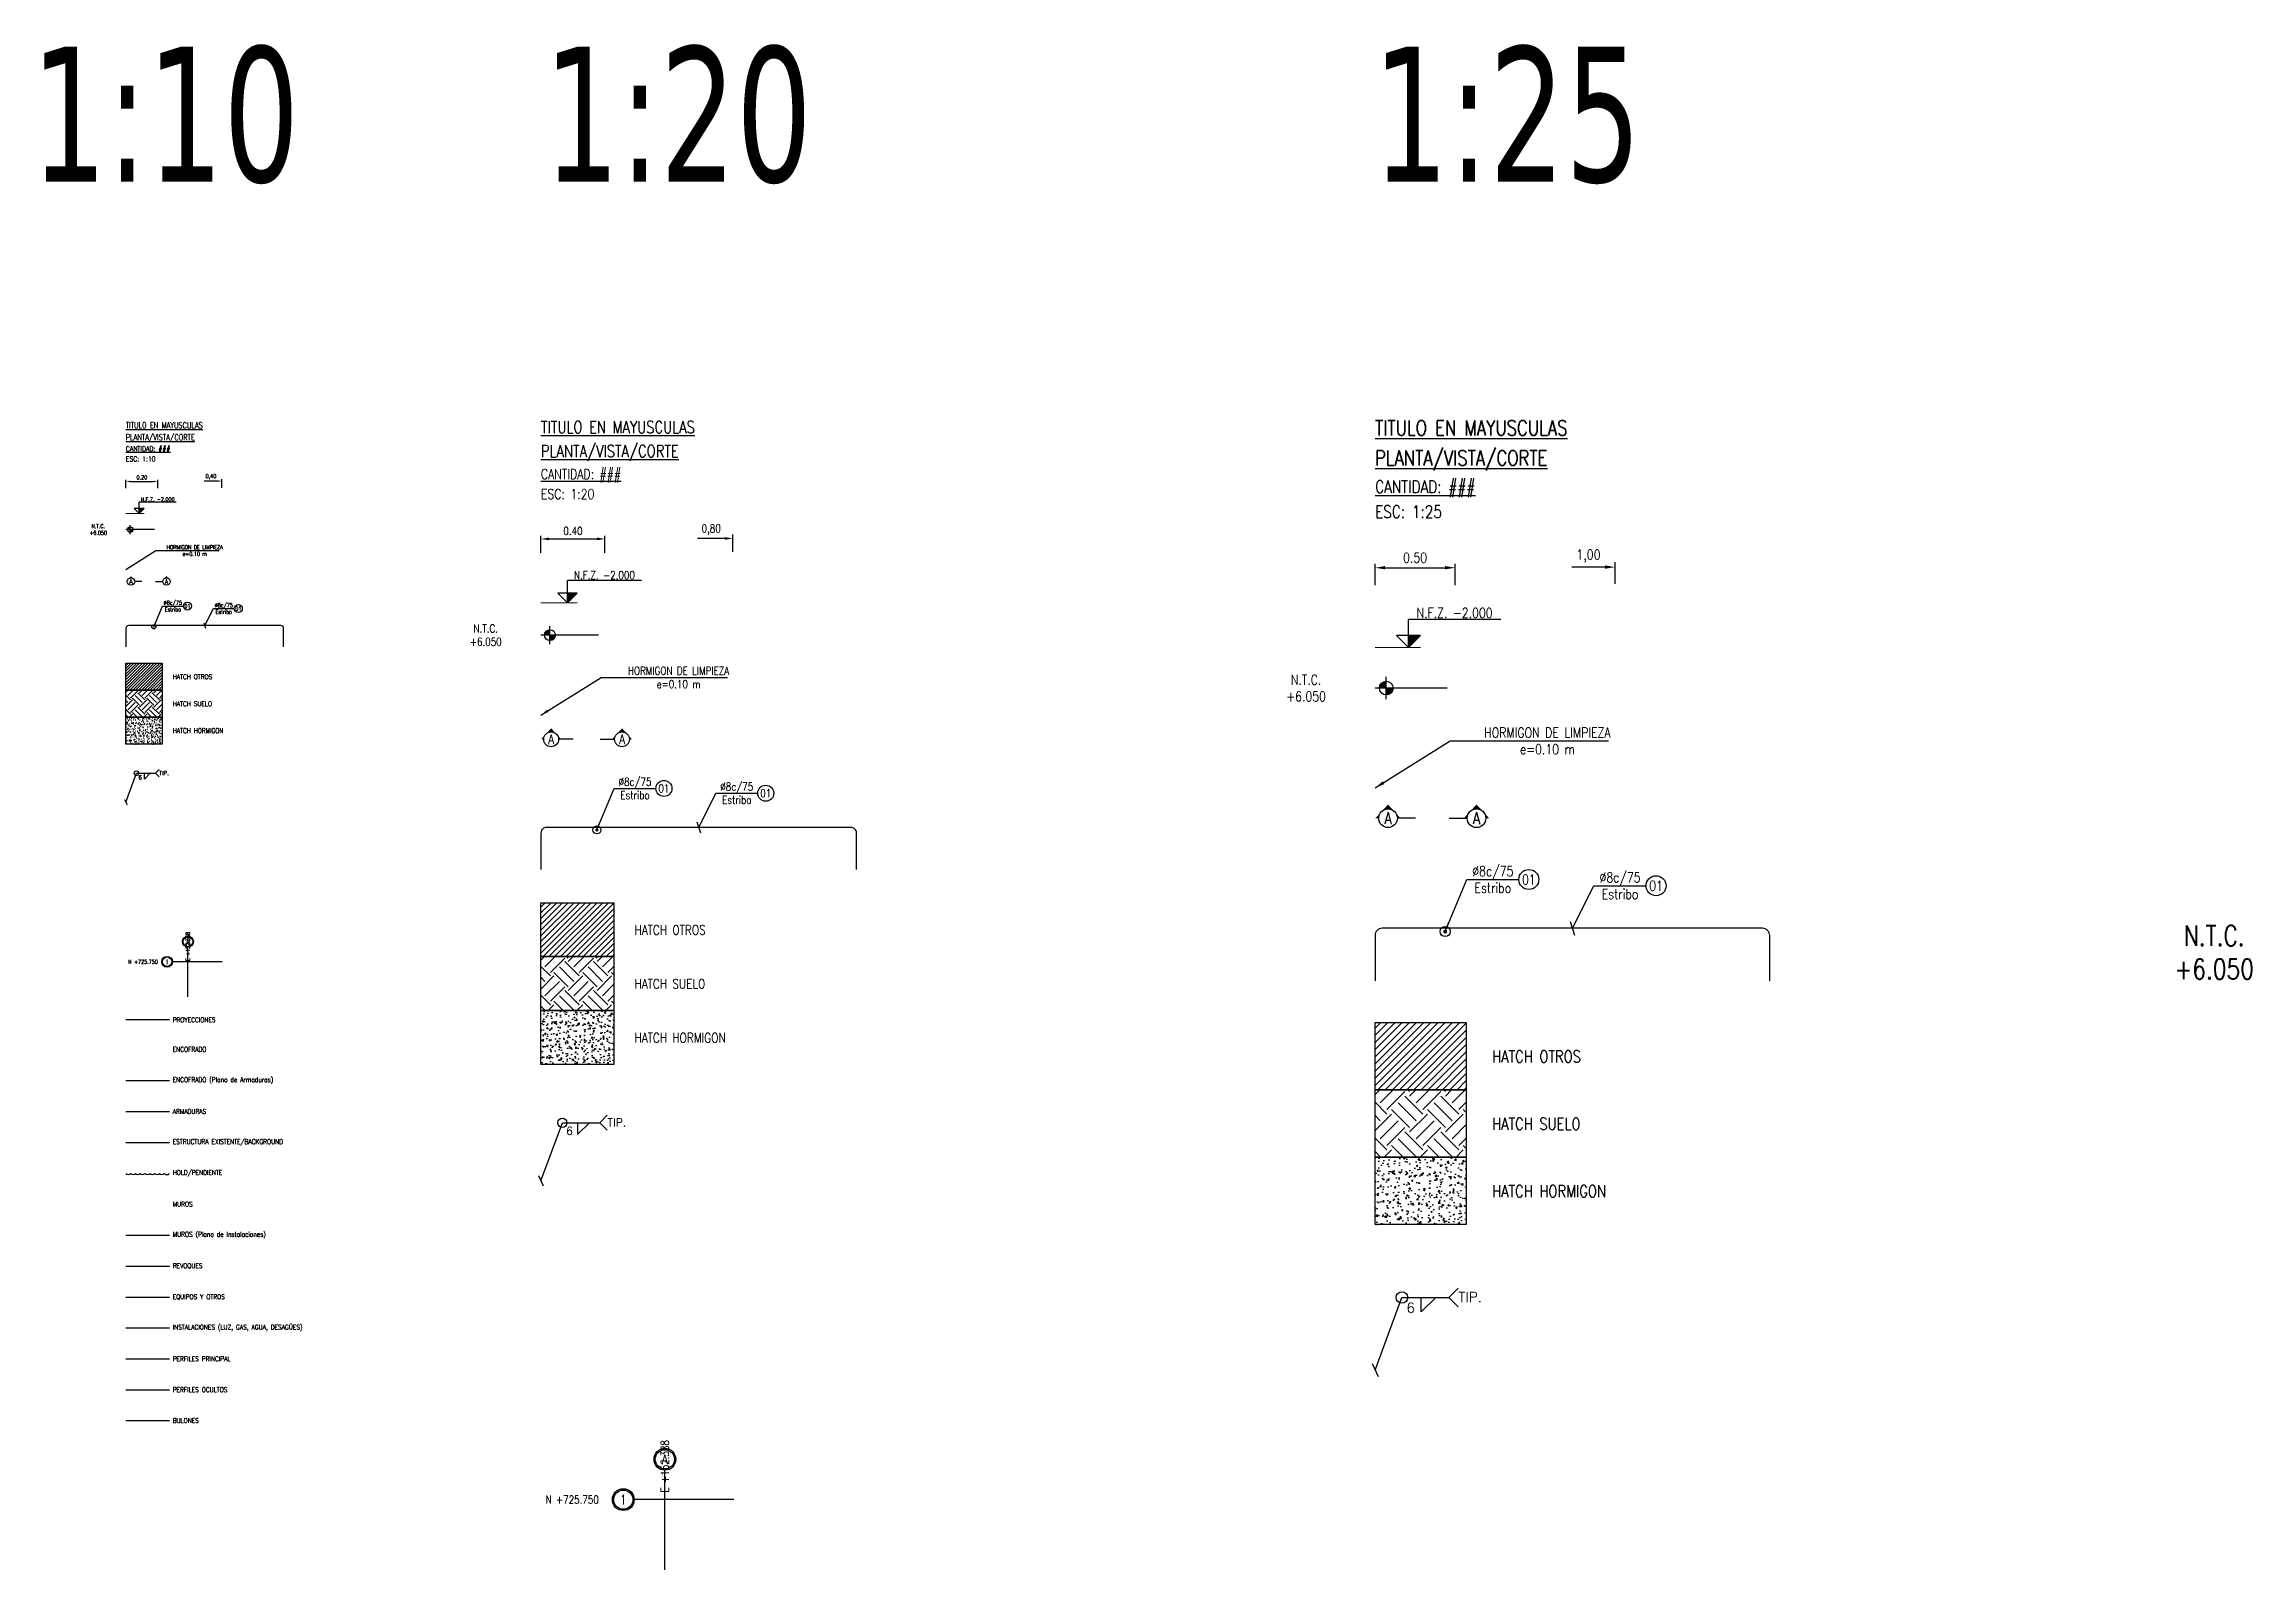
# Model space of a CAD drawing. Header units: millimetres. Extents: x -725228 to 10849, y -8846583 to 5995.
# Drawn here: x -861.96 to -848.16, y 919.55 to 929.08 of the extents above; entities that cross this region are included whole.
import ezdxf

# ---------------------------------------------------------------- set-up
doc = ezdxf.new("R2010")
doc.units = ezdxf.units.MM
doc.header["$PDMODE"] = 35
doc.header["$PDSIZE"] = 1
doc.linetypes.add('CENTER', pattern=[50.8, 31.75, -6.35, 6.35, -6.35])
doc.linetypes.add('HIDDEN', pattern=[9.525, 6.35, -3.175])
doc.layers.add('00-SIMB', color=1, linetype='Continuous', lineweight=0)
for name, color, linetype in [('CI-Armaduras', 4, 'Continuous'), ('CI-Auxiliar2', 2, 'Continuous'), ('CI-Encofrados', 2, 'Continuous'), ('CI-Equipamiento', 253, 'Continuous'), ('CI-I.S. Agua Caliente', 6, 'Continuous'), ('CI-Posiciones', 3, 'Continuous'), ('CI-Proyecciones', 1, 'HIDDEN'), ('CI-Revoques', 2, 'Continuous'), ('ES-Perfil-Oculto', 1, 'HIDDEN'), ('ES-Perfiles-f', 2, 'Continuous'), ('ES-Perfiles-g', 4, 'Continuous'), ('GE-Background', 252, 'Continuous'), ('GE-Cotas', 1, 'Continuous'), ('GE-Ejes', 1, 'CENTER'), ('GE-Hatch', 1, 'Continuous'), ('GE-Simbologia', 2, 'Continuous'), ('GE-Textos', 3, 'Continuous'), ('GE-Titulos', 4, 'Continuous'), ('PENDIENTE', 6, 'Continuous'), ('ZZ-Rotulo-Textos', 7, 'Continuous')]:
    doc.layers.add(name, color=color, linetype=linetype)
doc.styles.add('Romans', font='romans.shx', dxfattribs={"width": 0.8})
doc.styles.add('Romans PF', font='romans.shx', dxfattribs={"width": 0.8})
doc.styles.add('T2', font='ROMANS.shx', dxfattribs={"width": 0.8})
doc.styles.add('Tahoma', font='tahoma.ttf', dxfattribs={"width": 0.75})
doc.dimstyles.new('1-100', dxfattribs={"dimscale": 100, "dimtxt": 2.2, "dimasz": 1.5, "dimexe": 1, "dimexo": 0, "dimgap": 1, "dimtad": 1, "dimdec": 0, "dimzin": 9, "dimdsep": 46, "dimtxsty": 'T2', "dimblk": 'ARCHTICK', "dimcen": 0, "dimdle": 1, "dimclrd": 256, "dimclre": 256, "dimclrt": 2, "dimadec": 0, "dimazin": 0, "dimtfac": 0.666667, "dimtdec": 0, "dimtmove": 0, "dimatfit": 3, "dimldrblk": 'OBLIQUE', "dimfxl": 1, "dimtolj": 1, "dimtzin": 0, "dimlwd": -1, "dimlwe": -1, "dimarcsym": 0})
doc.dimstyles.new('1-25', dxfattribs={"dimscale": 25, "dimtxt": 2.5, "dimasz": 2.5, "dimexe": 1.25, "dimexo": 1.25, "dimgap": 1.25, "dimtad": 1, "dimdec": 0, "dimzin": 12, "dimtxsty": 'Romans PF', "dimcen": 0, "dimclrd": 2, "dimclre": 2, "dimclrt": 3, "dimadec": 0, "dimazin": 3, "dimtfac": 1, "dimtdec": 0, "dimtmove": 0, "dimatfit": 3, "dimfxl": 1, "dimlwd": -1, "dimlwe": -1, "dimarcsym": 0})
doc.dimstyles.new('COTAS GENERAL', dxfattribs={"dimscale": 0.1, "dimtxt": 2.5, "dimasz": 2.5, "dimexe": 1, "dimexo": 1, "dimgap": 1.25, "dimtad": 1, "dimzin": 1, "dimdsep": 46, "dimtxsty": 'Romans', "dimcen": 1, "dimclrd": 2, "dimclre": 1, "dimclrt": 3, "dimaunit": 1, "dimadec": 3, "dimazin": 0, "dimtfac": 1, "dimtix": 1, "dimtmove": 0, "dimatfit": 0, "dimfxl": 1.5, "dimtolj": 1, "dimarcsym": 0})
doc.dimstyles.new('COTAS REPLANTEO', dxfattribs={"dimscale": 0.1, "dimtxt": 2.5, "dimasz": 2.5, "dimexe": 1.25, "dimexo": 1.25, "dimgap": 1.25, "dimtad": 1, "dimjust": 1, "dimzin": 1, "dimtxsty": 'Romans PF', "dimcen": 0, "dimse2": 1, "dimsd2": 1, "dimclrd": 2, "dimclre": 1, "dimclrt": 3, "dimadec": 0, "dimazin": 3, "dimtfac": 1, "dimtmove": 0, "dimatfit": 3, "dimfxl": 1, "dimlwd": -1, "dimlwe": -1, "dimarcsym": 0})

# ---------------------------------------------------------------- blocks, each defined once
blk = doc.blocks.new('_ArchTick')
at = {"color": 0, "linetype": 'ByBlock', "const_width": 0.15}
blk.add_lwpolyline([(-0.5, -0.5), (0.5, 0.5)], dxfattribs=at)
blk = doc.blocks.new('*D79')
at = {"layer": 'Defpoints', "color": 0, "transparency": 16777216}
for p in [(-853.138, 925.81), (-853.638, 925.677), (-853.138, 925.677)]:
    blk.add_point(p, dxfattribs=at)
at = {"layer": 'GE-Cotas', "color": 1, "lineweight": -2, "transparency": 16777216}
for p, q in [((-853.638, 925.702), (-853.638, 925.835)), ((-853.138, 925.702), (-853.138, 925.835))]:
    blk.add_line(p, q, dxfattribs=at)
at = {"layer": 'GE-Cotas', "color": 2, "lineweight": -2, "transparency": 16777216}
blk.add_line((-853.576, 925.81), (-853.201, 925.81), dxfattribs=at)
at = {"layer": 'GE-Cotas', "color": 2, "transparency": 16777216}
for points in [[(-853.576, 925.821), (-853.576, 925.8), (-853.638, 925.81)], [(-853.201, 925.821), (-853.201, 925.8), (-853.138, 925.81)]]:
    blk.add_solid(points, dxfattribs=at)
at = {"layer": 'GE-Cotas', "color": 3, "transparency": 16777216, "insert": (-853.388, 925.873), "char_height": 0.0625, "attachment_point": 5, "style": 'Romans'}
blk.add_mtext('\\A1;0.50', dxfattribs=at)
blk = doc.blocks.new('*D80')
at = {"layer": 'Defpoints', "color": 0, "transparency": 16777216}
for p in [(-853.138, 925.814), (-853.138, 925.677), (-852.138, 925.677)]:
    blk.add_point(p, dxfattribs=at)
at = {"layer": 'GE-Cotas', "color": 2, "transparency": 16777216}
blk.add_line((-852.201, 925.814), (-852.408, 925.814), dxfattribs=at)
at = {"layer": 'GE-Cotas', "color": 1, "transparency": 16777216}
blk.add_line((-852.138, 925.709), (-852.138, 925.845), dxfattribs=at)
at = {"layer": 'GE-Cotas', "color": 2, "transparency": 16777216}
blk.add_solid([(-852.201, 925.825), (-852.201, 925.804), (-852.138, 925.814)], dxfattribs=at)
at = {"layer": 'GE-Cotas', "color": 3, "transparency": 16777216, "insert": (-852.304, 925.883), "char_height": 0.0625, "attachment_point": 5, "style": 'Romans PF'}
blk.add_mtext('1,00', dxfattribs=at)
blk = doc.blocks.new('*D85')
at = {"layer": 'Defpoints', "color": 0, "transparency": 16777216}
for p in [(-861.245, 926.35), (-861.445, 926.297), (-861.245, 926.297)]:
    blk.add_point(p, dxfattribs=at)
at = {"layer": 'GE-Cotas', "color": 1, "lineweight": -2, "transparency": 16777216}
for p, q in [((-861.445, 926.307), (-861.445, 926.36)), ((-861.245, 926.307), (-861.245, 926.36))]:
    blk.add_line(p, q, dxfattribs=at)
at = {"layer": 'GE-Cotas', "color": 2, "lineweight": -2, "transparency": 16777216}
blk.add_line((-861.42, 926.35), (-861.27, 926.35), dxfattribs=at)
at = {"layer": 'GE-Cotas', "color": 2, "transparency": 16777216}
for points in [[(-861.42, 926.354), (-861.42, 926.346), (-861.445, 926.35)], [(-861.27, 926.354), (-861.27, 926.346), (-861.245, 926.35)]]:
    blk.add_solid(points, dxfattribs=at)
at = {"layer": 'GE-Cotas', "color": 3, "transparency": 16777216, "insert": (-861.345, 926.375), "char_height": 0.025, "attachment_point": 5, "style": 'Romans'}
blk.add_mtext('\\A1;0.20', dxfattribs=at)
blk = doc.blocks.new('*D86')
at = {"layer": 'Defpoints', "color": 0, "transparency": 16777216}
for p in [(-861.245, 926.352), (-861.245, 926.297), (-860.845, 926.297)]:
    blk.add_point(p, dxfattribs=at)
at = {"layer": 'GE-Cotas', "color": 2, "transparency": 16777216}
blk.add_line((-860.87, 926.352), (-860.956, 926.352), dxfattribs=at)
at = {"layer": 'GE-Cotas', "color": 1, "transparency": 16777216}
blk.add_line((-860.845, 926.309), (-860.845, 926.364), dxfattribs=at)
at = {"layer": 'GE-Cotas', "color": 2, "transparency": 16777216}
blk.add_solid([(-860.87, 926.356), (-860.87, 926.347), (-860.845, 926.352)], dxfattribs=at)
at = {"layer": 'GE-Cotas', "color": 3, "transparency": 16777216, "insert": (-860.913, 926.379), "char_height": 0.025, "attachment_point": 5, "style": 'Romans PF'}
blk.add_mtext('0,40', dxfattribs=at)
blk = doc.blocks.new('*D71')
at = {"layer": 'Defpoints', "color": 0, "transparency": 16777216}
for p in [(-858.451, 925.99), (-858.851, 925.884), (-858.451, 925.884)]:
    blk.add_point(p, dxfattribs=at)
at = {"layer": 'GE-Cotas', "color": 1, "lineweight": -2, "transparency": 16777216}
for p, q in [((-858.851, 925.904), (-858.851, 926.01)), ((-858.451, 925.904), (-858.451, 926.01))]:
    blk.add_line(p, q, dxfattribs=at)
at = {"layer": 'GE-Cotas', "color": 2, "lineweight": -2, "transparency": 16777216}
blk.add_line((-858.801, 925.99), (-858.501, 925.99), dxfattribs=at)
at = {"layer": 'GE-Cotas', "color": 2, "transparency": 16777216}
for points in [[(-858.801, 925.999), (-858.801, 925.982), (-858.851, 925.99)], [(-858.501, 925.999), (-858.501, 925.982), (-858.451, 925.99)]]:
    blk.add_solid(points, dxfattribs=at)
at = {"layer": 'GE-Cotas', "color": 3, "transparency": 16777216, "insert": (-858.651, 926.04), "char_height": 0.05, "attachment_point": 5, "style": 'Romans'}
blk.add_mtext('\\A1;0.40', dxfattribs=at)
blk = doc.blocks.new('*D72')
at = {"layer": 'Defpoints', "color": 0, "transparency": 16777216}
for p in [(-858.451, 925.993), (-858.451, 925.884), (-857.651, 925.884)]:
    blk.add_point(p, dxfattribs=at)
at = {"layer": 'GE-Cotas', "color": 2, "transparency": 16777216}
blk.add_line((-857.701, 925.993), (-857.873, 925.993), dxfattribs=at)
at = {"layer": 'GE-Cotas', "color": 1, "transparency": 16777216}
blk.add_line((-857.651, 925.909), (-857.651, 926.018), dxfattribs=at)
at = {"layer": 'GE-Cotas', "color": 2, "transparency": 16777216}
blk.add_solid([(-857.701, 926.002), (-857.701, 925.985), (-857.651, 925.993)], dxfattribs=at)
at = {"layer": 'GE-Cotas', "color": 3, "transparency": 16777216, "insert": (-857.787, 926.048), "char_height": 0.05, "attachment_point": 5, "style": 'Romans PF'}
blk.add_mtext('0,80', dxfattribs=at)

msp = doc.modelspace()

# ---------------------------------------------------------------- hatches: boundary and pattern name
at = {"layer": 'GE-Hatch'}
h = msp.add_hatch(dxfattribs=at)
h.set_pattern_fill('ANSI31', color=256, scale=0.004, style=0)
h.set_pattern_definition([(45, (-696.807105, 902.994228), (-0.0089802561, 0.0089802561), [])])
h.paths.add_polyline_path([(-861.217, 925.214), (-861.445, 925.214), (-861.445, 925.045), (-861.217, 925.045)])
h = msp.add_hatch(dxfattribs=at)
h.set_pattern_fill('EARTH', color=256, scale=0.01, angle=45, style=0)
h.set_pattern_definition([(45, (-696.807105, 902.99423), (6e-18, 0.08980256), [0.0635, -0.0635]), (45, (-696.82394, 903.011066), (6e-18, 0.08980256), [0.0635, -0.0635]), (45, (-696.84078, 903.027904), (6e-18, 0.08980256), [0.0635, -0.0635]), (135, (-696.84078, 903.03913), (-0.08980256, 6e-18), [0.0635, -0.0635]), (135, (-696.82394, 903.05597), (-0.08980256, 6e-18), [0.0635, -0.0635]), (135, (-696.807105, 903.072805), (-0.08980256, 6e-18), [0.0635, -0.0635])])
h.paths.add_polyline_path([(-861.217, 925.045), (-861.445, 925.045), (-861.445, 924.877), (-861.217, 924.877)])
h = msp.add_hatch(dxfattribs=at)
h.set_pattern_fill('AR-CONC', color=256, scale=0.0002, style=0)
h.set_pattern_definition([(50, (-696.807105, 902.994228), (0.036436934, -0.003187817), [0.00381, -0.04191]), (355, (-696.807105, 902.994228), (-0.007048565, 0.0382113286), [0.003048, -0.033528]), (100.451, (-696.80407, 902.993962), (0.0293885, 0.0350233376), [0.003238, -0.035618]), (46.1842, (-696.807105, 903.00439), (0.054215808, -0.008408466), [0.005715, -0.062865]), (96.6356, (-696.802587, 903.003687), (0.047480847, 0.049485111), [0.004857, -0.053427]), (351.184, (-696.807105, 903.00439), (0.047480921, 0.049485024), [0.004572, -0.050292]), (21, (-696.802025, 903.001848), (0.030322976, -0.0204531037), [0.00381, -0.04191]), (326, (-696.802025, 903.001848), (0.012360406, 0.036837593), [0.003048, -0.033528]), (71.4514, (-696.7995, 903.000144), (0.042683298, 0.0163845715), [0.003238, -0.035618]), (37.5, (-696.807105, 902.994228), (0.0006177207, 0.0169110078), [0, -0.0331216, 0, -0.034036, 0, -0.033655]), (7.5, (-696.807105, 902.994228), (0.0133639325, 0.020036115), [0, -0.0194056, 0, -0.0323596, 0, -0.012827]), (327.5, (-696.818434, 902.994228), (0.027118119, -0.0011457488), [0, -0.0127, 0, -0.039624, 0, -0.052578]), (317.5, (-696.823514, 902.994228), (0.0296258363, 0.0050852982), [0, -0.01651, 0, -0.0263144, 0, -0.037338])])
h.paths.add_polyline_path([(-861.217, 924.877), (-861.445, 924.877), (-861.445, 924.708), (-861.217, 924.708)])
h = msp.add_hatch(dxfattribs=at)
h.set_pattern_fill('ANSI31', color=256, scale=0.008, style=0)
h.set_pattern_definition([(45, (-529.575844, 879.278428), (-0.0179605122, 0.0179605122), [])])
h.paths.add_polyline_path([(-858.395, 923.717), (-858.851, 923.717), (-858.851, 923.38), (-858.395, 923.38)])
h = msp.add_hatch(dxfattribs=at)
h.set_pattern_fill('EARTH', color=256, scale=0.02, angle=45, style=0)
h.set_pattern_definition([(45, (-529.57584, 879.27843), (1e-17, 0.17960512), [0.127, -0.127]), (45, (-529.60952, 879.3121), (1e-17, 0.17960512), [0.127, -0.127]), (45, (-529.6432, 879.34578), (1e-17, 0.17960512), [0.127, -0.127]), (135, (-529.6432, 879.36823), (-0.17960512, 1e-17), [0.127, -0.127]), (135, (-529.60952, 879.40191), (-0.17960512, 1e-17), [0.127, -0.127]), (135, (-529.57584, 879.43558), (-0.17960512, 1e-17), [0.127, -0.127])])
h.paths.add_polyline_path([(-858.395, 923.38), (-858.851, 923.38), (-858.851, 923.044), (-858.395, 923.044)])
h = msp.add_hatch(dxfattribs=at)
h.set_pattern_fill('AR-CONC', color=256, scale=0.0004, style=0)
h.set_pattern_definition([(50, (-529.575844, 879.27843), (0.072873868, -0.006375634), [0.00762, -0.08382]), (355, (-529.575844, 879.27843), (-0.01409713, 0.076422657), [0.006096, -0.067056]), (100.451, (-529.56977, 879.2779), (0.058777, 0.070046675), [0.006476, -0.071236]), (46.1842, (-529.57584, 879.29875), (0.108431616, -0.01681693), [0.01143, -0.12573]), (96.6356, (-529.56681, 879.29735), (0.094961694, 0.098970222), [0.009714, -0.106854]), (351.184, (-529.57584, 879.29875), (0.094961842, 0.098970047), [0.009144, -0.100584]), (21, (-529.565684, 879.29367), (0.060645952, -0.040906207), [0.00762, -0.08382]), (326, (-529.565684, 879.29367), (0.024720811, 0.073675186), [0.006096, -0.067056]), (71.4514, (-529.56063, 879.29026), (0.085366596, 0.032769143), [0.006476, -0.071236]), (37.5, (-529.575844, 879.278428), (0.0012354413, 0.0338220155), [0, -0.0662432, 0, -0.068072, 0, -0.06731]), (7.5, (-529.575844, 879.278428), (0.026727865, 0.04007223), [0, -0.0388112, 0, -0.0647192, 0, -0.025654]), (327.5, (-529.5985, 879.278428), (0.054236238, -0.0022914976), [0, -0.0254, 0, -0.079248, 0, -0.105156]), (317.5, (-529.60866, 879.27843), (0.0592516726, 0.0101705964), [0, -0.03302, 0, -0.0526288, 0, -0.074676])])
h.paths.add_polyline_path([(-858.395, 923.044), (-858.851, 923.044), (-858.851, 922.707), (-858.395, 922.707)])
h = msp.add_hatch(dxfattribs=at)
h.set_pattern_fill('ANSI31', color=256, scale=0.01, style=0)
h.set_pattern_definition([(45, (-442.043503, 867.420528), (-0.0224506403, 0.0224506403), [])])
h.paths.add_polyline_path([(-853.068, 922.969), (-853.638, 922.969), (-853.638, 922.548), (-853.068, 922.548)])
h = msp.add_hatch(dxfattribs=at)
h.set_pattern_fill('EARTH', color=256, scale=0.025, angle=45, style=0)
h.set_pattern_definition([(45, (-442.0435, 867.42053), (1e-17, 0.2245064), [0.15875, -0.15875]), (45, (-442.0856, 867.46262), (1e-17, 0.2245064), [0.15875, -0.15875]), (45, (-442.1277, 867.50472), (1e-17, 0.2245064), [0.15875, -0.15875]), (135, (-442.1277, 867.53278), (-0.2245064, 1e-17), [0.15875, -0.15875]), (135, (-442.0856, 867.57488), (-0.2245064, 1e-17), [0.15875, -0.15875]), (135, (-442.0435, 867.61697), (-0.2245064, 1e-17), [0.15875, -0.15875])])
h.paths.add_polyline_path([(-853.068, 922.548), (-853.638, 922.548), (-853.638, 922.127), (-853.068, 922.127)])
h = msp.add_hatch(dxfattribs=at)
h.set_pattern_fill('AR-CONC', color=256, scale=0.0005, style=0)
h.set_pattern_definition([(50, (-442.0435, 867.42053), (0.091092334, -0.007969543), [0.009525, -0.104775]), (355, (-442.0435, 867.42053), (-0.017621413, 0.095528321), [0.00762, -0.08382]), (100.451, (-442.03591, 867.41986), (0.07347125, 0.087558344), [0.008095, -0.089045]), (46.1842, (-442.0435, 867.44593), (0.13553952, -0.021021164), [0.0142875, -0.1571625]), (96.6356, (-442.03221, 867.44418), (0.118702117, 0.12371278), [0.0121425, -0.1335675]), (351.184, (-442.0435, 867.44593), (0.118702303, 0.12371256), [0.01143, -0.12573]), (21, (-442.0308, 867.43958), (0.07580744, -0.051132759), [0.009525, -0.104775]), (326, (-442.0308, 867.43958), (0.030901014, 0.092093983), [0.00762, -0.08382]), (71.4514, (-442.024485, 867.43532), (0.106708245, 0.040961429), [0.008095, -0.089045]), (37.5, (-442.043503, 867.420528), (0.0015443016, 0.0422775194), [0, -0.082804, 0, -0.08509, 0, -0.0841375]), (7.5, (-442.043503, 867.42053), (0.0334098313, 0.0500902874), [0, -0.048514, 0, -0.080899, 0, -0.0320675]), (327.5, (-442.071824, 867.420528), (0.0677952976, -0.002864372), [0, -0.03175, 0, -0.09906, 0, -0.131445]), (317.5, (-442.084524, 867.42053), (0.074064591, 0.0127132455), [0, -0.041275, 0, -0.065786, 0, -0.093345])])
h.paths.add_polyline_path([(-853.068, 922.127), (-853.638, 922.127), (-853.638, 921.706), (-853.068, 921.706)])
at = {"layer": 'GE-Simbologia'}
h = msp.add_hatch(color=2, dxfattribs=at)
h.paths.add_polyline_path([(-861.417, 926.049), (-861.4, 926.049, -0.414214), (-861.417, 926.032)])
h.paths.add_polyline_path([(-861.417, 926.049), (-861.434, 926.049, -0.414214), (-861.417, 926.066)])
h = msp.add_hatch(color=256, dxfattribs=at)
h.paths.add_polyline_path([(-861.396, 925.741), (-861.413, 925.758), (-861.429, 925.741, -0.198912), (-861.413, 925.747, -0.198912)])
h.paths.add_polyline_path([(-861.389, 925.724), (-861.381, 925.724), (-861.395, 925.739, -0.178598)])
h.paths.add_polyline_path([(-861.436, 925.724, -0.178598), (-861.43, 925.739), (-861.444, 925.724)])
h = msp.add_hatch(color=256, dxfattribs=at)
h.paths.add_polyline_path([(-861.208, 925.741), (-861.191, 925.758), (-861.175, 925.741, 0.198912), (-861.191, 925.747, 0.198912)])
h.paths.add_polyline_path([(-861.215, 925.724), (-861.223, 925.724), (-861.209, 925.739, 0.178598)])
h.paths.add_polyline_path([(-861.168, 925.724, 0.178598), (-861.174, 925.739), (-861.16, 925.724)])
h = msp.add_hatch(color=2, dxfattribs=at)
h.paths.add_polyline_path([(-858.795, 925.389), (-858.761, 925.389, -0.414214), (-858.795, 925.354)])
h.paths.add_polyline_path([(-858.795, 925.389), (-858.829, 925.389, -0.414214), (-858.795, 925.423)])
h = msp.add_hatch(color=2, dxfattribs=at)
h.paths.add_polyline_path([(-853.568, 925.058), (-853.525, 925.058, -0.414214), (-853.568, 925.016)])
h.paths.add_polyline_path([(-853.568, 925.058), (-853.61, 925.058, -0.414214), (-853.568, 925.101)])
h = msp.add_hatch(color=256, dxfattribs=at)
h.paths.add_polyline_path([(-858.754, 924.771), (-858.787, 924.807), (-858.82, 924.771, -0.198912), (-858.787, 924.785, -0.198912)])
h.paths.add_polyline_path([(-858.74, 924.738), (-858.723, 924.738), (-858.751, 924.768, -0.178598)])
h.paths.add_polyline_path([(-858.833, 924.738, -0.178598), (-858.822, 924.768), (-858.85, 924.738)])
h = msp.add_hatch(color=256, dxfattribs=at)
h.paths.add_polyline_path([(-858.377, 924.771), (-858.344, 924.807), (-858.311, 924.771, 0.198912), (-858.344, 924.785, 0.198912)])
h.paths.add_polyline_path([(-858.391, 924.738), (-858.408, 924.738), (-858.38, 924.768, 0.178598)])
h.paths.add_polyline_path([(-858.298, 924.738, 0.178598), (-858.309, 924.768), (-858.281, 924.738)])
h = msp.add_hatch(color=256, dxfattribs=at)
h.paths.add_polyline_path([(-853.516, 924.286), (-853.557, 924.331), (-853.598, 924.286, -0.198912), (-853.557, 924.303, -0.198912)])
h.paths.add_polyline_path([(-853.499, 924.245), (-853.478, 924.245), (-853.513, 924.283, -0.178598)])
h.paths.add_polyline_path([(-853.615, 924.245, -0.178598), (-853.601, 924.283), (-853.636, 924.245)])
h = msp.add_hatch(color=256, dxfattribs=at)
h.paths.add_polyline_path([(-853.045, 924.286), (-853.004, 924.331), (-852.963, 924.286, 0.198912), (-853.004, 924.303, 0.198912)])
h.paths.add_polyline_path([(-853.062, 924.245), (-853.083, 924.245), (-853.048, 924.283, 0.178598)])
h.paths.add_polyline_path([(-852.946, 924.245, 0.178598), (-852.96, 924.283), (-852.925, 924.245)])

# ---------------------------------------------------------------- linework, layer by layer
at = {"layer": '00-SIMB'}
for p, q in [((-861.445, 926.15), (-861.331, 926.15)), ((-858.851, 925.591), (-858.624, 925.591)), ((-853.638, 925.311), (-853.354, 925.311))]:
    msp.add_line(p, q, dxfattribs=at)
at = {"layer": 'CI-Armaduras'}
msp.add_line((-861.445, 922.413), (-861.172, 922.413), dxfattribs=at)
for points in [[(-860.459, 925.317), (-860.459, 925.431, 0.414214), (-860.477, 925.449), (-861.427, 925.449, 0.414214), (-861.445, 925.431), (-861.445, 925.317)], [(-856.879, 923.925), (-856.879, 924.152, 0.414214), (-856.915, 924.188), (-858.815, 924.188, 0.414214), (-858.851, 924.152), (-858.851, 923.925)], [(-851.172, 923.228), (-851.172, 923.512, 0.414214), (-851.217, 923.557), (-853.593, 923.557, 0.414214), (-853.638, 923.512), (-853.638, 923.228)]]:
    msp.add_lwpolyline(points, format="xyb", dxfattribs=at)
for points, const_width in [([(-861.272, 925.441, 1), (-861.267, 925.441, 1)], 0.005), ([(-858.506, 924.172, 1), (-858.496, 924.172, 1)], 0.01), ([(-853.206, 923.537, 1), (-853.194, 923.537, 1)], 0.0125)]:
    msp.add_lwpolyline(points, format="xyb", close=True, dxfattribs=dict(at, const_width=const_width))
at = {"layer": 'CI-Auxiliar2'}
for points in [[(-861.445, 925.214), (-861.217, 925.214), (-861.217, 925.045), (-861.445, 925.045)], [(-861.445, 925.045), (-861.217, 925.045), (-861.217, 924.877), (-861.445, 924.877)], [(-861.445, 924.877), (-861.217, 924.877), (-861.217, 924.708), (-861.445, 924.708)], [(-858.851, 923.717), (-858.395, 923.717), (-858.395, 923.38), (-858.851, 923.38)], [(-858.851, 923.38), (-858.395, 923.38), (-858.395, 923.044), (-858.851, 923.044)], [(-858.851, 923.044), (-858.395, 923.044), (-858.395, 922.707), (-858.851, 922.707)], [(-853.638, 922.969), (-853.068, 922.969), (-853.068, 922.548), (-853.638, 922.548)], [(-853.638, 922.548), (-853.068, 922.548), (-853.068, 922.127), (-853.638, 922.127)], [(-853.638, 922.127), (-853.068, 922.127), (-853.068, 921.706), (-853.638, 921.706)]]:
    msp.add_lwpolyline(points, close=True, dxfattribs=at)
at = {"layer": 'CI-Encofrados'}
msp.add_line((-861.445, 922.606), (-861.172, 922.606), dxfattribs=at)
at = {"layer": 'CI-Equipamiento'}
msp.add_line((-861.445, 921.253), (-861.172, 921.253), dxfattribs=at)
at = {"layer": 'CI-I.S. Agua Caliente'}
msp.add_line((-861.445, 921.06), (-861.172, 921.06), dxfattribs=at)
at = {"layer": 'CI-Posiciones'}
for centre, radius in [((-861.06, 925.571), 0.025), ((-860.742, 925.555), 0.025), ((-858.082, 924.431), 0.05), ((-857.446, 924.401), 0.05), ((-852.677, 923.862), 0.0625), ((-851.882, 923.823), 0.0625)]:
    msp.add_circle(centre, radius, dxfattribs=at)
at = {"layer": 'CI-Proyecciones', "ltscale": 10}
msp.add_line((-861.172, 922.985), (-861.445, 922.985), dxfattribs=at)
at = {"layer": 'CI-Revoques'}
for p, q in [((-861.445, 921.64), (-861.172, 921.64)), ((-861.445, 921.447), (-861.172, 921.447))]:
    msp.add_line(p, q, dxfattribs=at)
at = {"layer": 'ES-Perfil-Oculto', "ltscale": 10}
msp.add_line((-861.445, 920.674), (-861.172, 920.674), dxfattribs=at)
at = {"layer": 'ES-Perfiles-f'}
msp.add_line((-861.445, 920.481), (-861.172, 920.481), dxfattribs=at)
at = {"layer": 'ES-Perfiles-g'}
msp.add_line((-861.445, 920.867), (-861.172, 920.867), dxfattribs=at)
at = {"layer": 'GE-Background'}
msp.add_line((-861.445, 922.219), (-861.172, 922.219), dxfattribs=at)
at = {"layer": 'GE-Ejes', "ltscale": 100}
for p, q in [((-861.057, 923.129), (-861.057, 923.44)), ((-860.842, 923.348), (-861.153, 923.348))]:
    msp.add_line(p, q, dxfattribs=at)
at = {"layer": 'GE-Ejes', "ltscale": 200}
for p, q in [((-858.076, 919.548), (-858.076, 920.171)), ((-857.646, 919.987), (-858.268, 919.987))]:
    msp.add_line(p, q, dxfattribs=at)
at = {"layer": 'GE-Ejes', "color": 3, "linetype": 'ByBlock'}
for centre, radius in [((-861.057, 923.474), 0.034), ((-861.057, 923.474), 0.03), ((-861.187, 923.348), 0.034), ((-861.187, 923.348), 0.03), ((-858.076, 920.239), 0.068), ((-858.076, 920.239), 0.06), ((-858.336, 919.987), 0.068), ((-858.336, 919.987), 0.06)]:
    msp.add_circle(centre, radius, dxfattribs=at)
at = {"layer": 'GE-Simbologia', "color": 2}
for p, q in [((-861.362, 926.15), (-861.362, 926.221)), ((-861.13, 926.221), (-861.362, 926.221)), ((-861.265, 926.049), (-861.445, 926.049)), ((-861.417, 926.021), (-861.417, 926.077)), ((-858.685, 925.591), (-858.685, 925.731)), ((-858.222, 925.731), (-858.685, 925.731)), ((-853.43, 925.311), (-853.43, 925.487)), ((-852.852, 925.487), (-853.43, 925.487)), ((-858.492, 925.389), (-858.851, 925.389)), ((-858.795, 925.332), (-858.795, 925.445)), ((-853.568, 924.988), (-853.568, 925.129)), ((-853.188, 925.058), (-853.638, 925.058))]:
    msp.add_line(p, q, dxfattribs=at)
at = {"layer": 'GE-Simbologia'}
for p, q in [((-861.344, 925.724), (-861.389, 925.724)), ((-861.26, 925.724), (-861.215, 925.724)), ((-858.65, 924.738), (-858.74, 924.738)), ((-858.481, 924.738), (-858.391, 924.738)), ((-861.329, 924.49), (-861.329, 924.526)), ((-861.293, 924.526), (-861.329, 924.49)), ((-861.26, 924.526), (-861.237, 924.549)), ((-861.26, 924.526), (-861.237, 924.503)), ((-853.386, 924.245), (-853.499, 924.245)), ((-853.175, 924.245), (-853.062, 924.245)), ((-858.62, 922.27), (-858.62, 922.342)), ((-858.548, 922.342), (-858.62, 922.27)), ((-858.483, 922.342), (-858.436, 922.389)), ((-858.483, 922.342), (-858.436, 922.295)), ((-853.349, 921.16), (-853.349, 921.25)), ((-853.259, 921.25), (-853.349, 921.16)), ((-853.177, 921.25), (-853.119, 921.308)), ((-853.177, 921.25), (-853.119, 921.192))]:
    msp.add_line(p, q, dxfattribs=at)
at = {"layer": 'GE-Simbologia', "color": 2}
for points in [[(-861.331, 926.181), (-861.392, 926.181), (-861.362, 926.15), (-861.331, 926.181)], [(-858.624, 925.651), (-858.745, 925.651), (-858.685, 925.591), (-858.624, 925.651)], [(-853.354, 925.387), (-853.505, 925.387), (-853.43, 925.311), (-853.354, 925.387)]]:
    msp.add_lwpolyline(points, dxfattribs=at)
for centre, radius in [((-861.417, 926.049), 0.0171), ((-858.795, 925.389), 0.0342), ((-853.568, 925.058), 0.0428)]:
    msp.add_circle(centre, radius, dxfattribs=at)
at = {"layer": 'GE-Simbologia'}
for centre, radius in [((-861.413, 925.724), 0.0233), ((-861.191, 925.724), 0.0233), ((-858.787, 924.738), 0.0465), ((-858.344, 924.738), 0.0465), ((-861.378, 924.526), 0.0143), ((-853.557, 924.245), 0.0582), ((-853.004, 924.245), 0.0582), ((-858.717, 922.342), 0.0287), ((-853.47, 921.25), 0.0359)]:
    msp.add_circle(centre, radius, dxfattribs=at)
at = {"layer": 'GE-Simbologia', "color": 2}
for points in [[(-861.362, 926.15), (-861.362, 926.181), (-861.331, 926.181)], [(-858.685, 925.591), (-858.685, 925.651), (-858.624, 925.651)], [(-853.43, 925.311), (-853.43, 925.387), (-853.354, 925.387)]]:
    msp.add_solid(points, dxfattribs=at)
at = {"layer": 'PENDIENTE'}
msp.add_lwpolyline([(-861.445, 922.026, 0.520567), (-861.415, 922.026, 0.520567), (-861.385, 922.026, 0.520567), (-861.355, 922.026, 0.520567), (-861.325, 922.026, 0.520567), (-861.295, 922.026, 0.520567), (-861.265, 922.026, 0.520567), (-861.235, 922.026, 0.520567), (-861.205, 922.026, 0.520567), (-861.172, 922.026, 0.520567)], format="xyb", dxfattribs=at)

# ---------------------------------------------------------------- texts
at = {"layer": 'CI-Posiciones', "style": 'Romans'}
for s, height, p in [('TIP.', 0.025, (-861.236, 924.515)), ('6', 0.025, (-861.366, 924.488)), ('6', 0.05, (-858.694, 922.266)), ('TIP.', 0.05, (-858.435, 922.319)), ('6', 0.0625, (-853.442, 921.155)), ('TIP.', 0.0625, (-853.117, 921.222))]:
    msp.add_text(s, height=height, dxfattribs=at).set_placement(p)
at = {"layer": 'CI-Posiciones', "attachment_point": 5, "style": 'Romans'}
for s, insert, char_height, width in [('%%C8c/75\\PEstribo', (-861.151, 925.571), 0.025, 0.24251), ('01', (-861.06, 925.571), 0.025, 0.02667), ('%%C8c/75\\PEstribo', (-860.833, 925.555), 0.025, 0.24251), ('01', (-860.742, 925.555), 0.025, 0.02667), ('%%C8c/75\\PEstribo', (-858.263, 924.431), 0.05, 0.48503), ('01', (-858.082, 924.431), 0.05, 0.05333), ('%%C8c/75\\PEstribo', (-857.627, 924.401), 0.05, 0.48503), ('01', (-857.446, 924.401), 0.05, 0.05333), ('%%C8c/75\\PEstribo', (-852.902, 923.862), 0.0625, 0.60628), ('01', (-852.677, 923.862), 0.0625, 0.06667), ('%%C8c/75\\PEstribo', (-852.107, 923.823), 0.0625, 0.60628), ('01', (-851.882, 923.823), 0.0625, 0.06667)]:
    msp.add_mtext(s, dxfattribs=dict(at, insert=insert, char_height=char_height, width=width))
at = {"layer": 'GE-Ejes', "color": 2, "attachment_point": 6, "rotation": 90, "style": 'Romans'}
for insert, char_height in [((-861.057, 923.534), 0.025), ((-858.076, 920.359), 0.05)]:
    msp.add_mtext('E +152.388', dxfattribs=dict(at, insert=insert, char_height=char_height))
at = {"layer": 'GE-Ejes', "color": 3, "attachment_point": 5, "style": 'Romans'}
for s, insert, char_height, width in [('A', (-861.057, 923.474), 0.03, 0.02667), ('1', (-861.187, 923.348), 0.03, 0.02667), ('A', (-858.076, 920.239), 0.06, 0.05333), ('1', (-858.336, 919.987), 0.06, 0.05333)]:
    msp.add_mtext(s, dxfattribs=dict(at, insert=insert, char_height=char_height, width=width))
at = {"layer": 'GE-Ejes', "color": 2, "attachment_point": 4, "style": 'Romans'}
for s, insert, char_height in [('\\pi-0.18286;N +725.750', (-861.247, 923.348), 0.025), ('\\pi-0.36571;N +725.750', (-858.456, 919.987), 0.05)]:
    msp.add_mtext(s, dxfattribs=dict(at, insert=insert, char_height=char_height))
at = {"layer": 'GE-Textos', "style": 'Romans'}
for s, insert, char_height, width, attachment_point in [('N.F.Z. -2.000', (-861.246, 926.225), 0.025, 0.24251, 8), ('\\pi-0.5768;N.T.C.\\P+6.050', (-861.329, 926.049), 0.025, 0.24251, 5), ('N.F.Z. -2.000', (-858.454, 925.739), 0.05, 0.48503, 8), ('A', (-861.413, 925.724), 0.03, 0.29102, 5), ('A', (-861.191, 925.724), 0.03, 0.29102, 5), ('N.F.Z. -2.000', (-853.141, 925.497), 0.0625, 0.60628, 8), ('\\pi-1.1536;N.T.C.\\P+6.050', (-858.619, 925.389), 0.05, 0.48503, 5), ('\\pi-1.442;N.T.C.\\P+6.050', (-853.348, 925.058), 0.0625, 0.60628, 5), ('A', (-858.787, 924.738), 0.06, 0.58203, 5), ('A', (-858.344, 924.738), 0.06, 0.58203, 5), ('A', (-853.557, 924.245), 0.075, 0.72754, 5), ('A', (-853.004, 924.245), 0.075, 0.72754, 5), ('\\pi-2.884;N.T.C.\\P+6.050', (-846.952, 923.407), 0.125, 1.21256, 5)]:
    msp.add_mtext(s, dxfattribs=dict(at, insert=insert, char_height=char_height, width=width, attachment_point=attachment_point))
at = {"layer": 'GE-Textos', "attachment_point": 5, "style": 'Romans'}
for s, insert, char_height in [('\\pi0.08952;HORMIGON DE LIMPIEZA\\Pe=0.10 m ', (-861.059, 925.917), 0.025), ('\\pi0.17904;HORMIGON DE LIMPIEZA\\Pe=0.10 m ', (-858.08, 925.125), 0.05), ('\\pi0.2238;HORMIGON DE LIMPIEZA\\Pe=0.10 m ', (-852.673, 924.728), 0.0625)]:
    msp.add_mtext(s, dxfattribs=dict(at, insert=insert, char_height=char_height))
at = {"layer": 'GE-Titulos', "attachment_point": 4, "line_spacing_factor": 1.200001, "style": 'Romans PF'}
for s, insert, char_height, width in [('{\\H0.75x;\\LTITULO EN MAYUSCULAS\\PPLANTA/VISTA/CORTE\\P\\H0.83333x;\\C3;CANTIDAD: ###\\P\\lESC: 1:20}', (-858.851, 926.483), 0.1, 7.13556), ('{\\H0.75x;\\LTITULO EN MAYUSCULAS\\PPLANTA/VISTA/CORTE\\P\\H0.83333x;\\C3;CANTIDAD: ###\\P\\lESC: 1:25}', (-853.638, 926.426), 0.125, 8.91945), ('{\\H0.75x;\\LTITULO EN MAYUSCULAS\\PPLANTA/VISTA/CORTE\\P\\H0.83333x;\\C3;CANTIDAD: ###\\P\\lESC: 1:10}', (-861.445, 926.597), 0.05, 3.56778), ('{\\H0.75x;HATCH OTROS}', (-861.152, 925.129), 0.04, 2.85422), ('{\\H0.75x;HATCH SUELO}', (-861.152, 924.96), 0.04, 2.85422), ('{\\H0.75x;HATCH HORMIGON}', (-861.152, 924.792), 0.04, 2.85422), ('{\\H0.75x;HATCH OTROS}', (-858.266, 923.547), 0.08, 5.70845), ('{\\H0.75x;HATCH SUELO}', (-858.266, 923.21), 0.08, 5.70845), ('{\\H0.75x;PROYECCIONES}', (-861.152, 922.985), 0.04, 2.85422), ('{\\H0.75x;HATCH HORMIGON}', (-858.266, 922.873), 0.08, 5.70845), ('{\\H0.75x;ENCOFRADO}', (-861.152, 922.801), 0.04, 2.85422), ('{\\H0.75x;HATCH OTROS}', (-852.907, 922.756), 0.1, 7.13556), ('{\\H0.75x;ENCOFRADO (Plano de Armaduras)}', (-861.152, 922.606), 0.04, 2.85422), ('{\\H0.75x;ARMADURAS}', (-861.152, 922.413), 0.04, 2.85422), ('{\\H0.75x;HATCH SUELO}', (-852.907, 922.335), 0.1, 7.13556), ('{\\H0.75x;ESTRUCTURA EXISTENTE/BACKGROUND}', (-861.152, 922.219), 0.04, 2.85422), ('{\\H0.75x;HOLD/PENDIENTE}', (-861.152, 922.026), 0.04, 2.85422), ('{\\H0.75x;HATCH HORMIGON}', (-852.907, 921.914), 0.1, 7.13556), ('{\\H0.75x;MUROS}', (-861.152, 921.833), 0.04, 2.85422), ('{\\H0.75x;MUROS (Plano de Instalaciones)}', (-861.152, 921.64), 0.04, 2.85422), ('{\\H0.75x;REVOQUES}', (-861.152, 921.447), 0.04, 2.85422), ('{\\H0.75x;EQUIPOS Y OTROS}', (-861.152, 921.253), 0.04, 2.85422), ('{\\H0.75x;INSTALACIONES (LUZ, GAS, AGUA, DESAGÜES)}', (-861.152, 921.06), 0.04, 2.85422), ('{\\H0.75x;PERFILES PRINCIPAL}', (-861.152, 920.867), 0.04, 2.85422), ('{\\H0.75x;PERFILES OCULTOS}', (-861.152, 920.674), 0.04, 2.85422), ('{\\H0.75x;BULONES}', (-861.152, 920.481), 0.04, 2.85422)]:
    msp.add_mtext(s, dxfattribs=dict(at, insert=insert, char_height=char_height, width=width))
at = {"layer": 'ZZ-Rotulo-Textos', "style": 'Tahoma', "width": 0.75}
for s, p in [('1:10', (-862.037, 928.223)), ('1:20', (-858.833, 928.223)), ('1:25', (-853.652, 928.223))]:
    msp.add_text(s, height=0.8438, dxfattribs=at).set_placement(p)

# ---------------------------------------------------------------- dimensions: what is measured, and where the dimension line sits
at = {"layer": 'GE-Cotas'}
for base, p1, p2, dimstyle, override, picture, middle in [((-861.245, 926.35), (-861.445, 926.297), (-861.245, 926.297), 'COTAS GENERAL', {"dimscale": 0.01, "dimdec": 2, "dimzin": 1}, '*D85', (-861.345, 926.375)), ((-861.245, 926.352), (-860.845, 926.297), (-861.245, 926.297), 'COTAS REPLANTEO', {"dimscale": 0.01, "dimdec": 2, "dimzin": 0}, '*D86', (-860.913, 926.379)), ((-858.451, 925.99), (-858.851, 925.884), (-858.451, 925.884), 'COTAS GENERAL', {"dimscale": 0.02, "dimdec": 2, "dimzin": 1}, '*D71', (-858.651, 926.04)), ((-858.451, 925.993), (-857.651, 925.884), (-858.451, 925.884), 'COTAS REPLANTEO', {"dimscale": 0.02, "dimdec": 2, "dimzin": 0}, '*D72', (-857.787, 926.048)), ((-853.138, 925.81), (-853.638, 925.677), (-853.138, 925.677), 'COTAS GENERAL', {"dimscale": 0.025, "dimdec": 2, "dimzin": 1}, '*D79', (-853.388, 925.873)), ((-853.138, 925.814), (-852.138, 925.677), (-853.138, 925.677), 'COTAS REPLANTEO', {"dimscale": 0.025, "dimdec": 2, "dimzin": 0}, '*D80', (-852.304, 925.883))]:
    dim = msp.add_linear_dim(base=base, p1=p1, p2=p2, dimstyle=dimstyle, override=override, dxfattribs=at)
    dim.commit()
    dim.dimension.update_dxf_attribs({"geometry": picture, "text_midpoint": middle})

# ---------------------------------------------------------------- leaders
at = {"layer": 'GE-Simbologia'}
for points, override in [([(-861.445, 925.799), (-861.257, 925.917), (-860.861, 925.917)], {"dimscale": 0.01, "dimtxt": 2, "dimexe": 0.5, "dimexo": 1, "dimgap": 0.5, "dimzin": 0, "dimdsep": 46}), ([(-858.851, 924.889), (-858.475, 925.125), (-857.684, 925.125)], {"dimscale": 0.02, "dimtxt": 2, "dimexe": 0.5, "dimexo": 1, "dimgap": 0.5, "dimzin": 0, "dimdsep": 46}), ([(-853.638, 924.434), (-853.168, 924.728), (-852.179, 924.728)], {"dimscale": 0.025, "dimtxt": 2, "dimexe": 0.5, "dimexo": 1, "dimgap": 0.5, "dimzin": 0, "dimdsep": 46})]:
    msp.add_leader(points, dimstyle='COTAS REPLANTEO', override=override, dxfattribs=at)
at = {"layer": 'GE-Simbologia', "ltscale": 0.2}
for points, override in [([(-861.27, 925.441), (-861.216, 925.571), (-861.085, 925.571)], {"dimscale": 0.01, "dimasz": 2.5, "dimgap": 1.25, "dimtad": 0, "dimldrblk": 'Origin'}), ([(-860.952, 925.449), (-860.898, 925.555), (-860.767, 925.555)], {"dimscale": 0.01, "dimasz": 2.5, "dimgap": 1.25, "dimtad": 0, "dimldrblk": 'Oblique'}), ([(-858.501, 924.172), (-858.393, 924.431), (-858.132, 924.431)], {"dimscale": 0.02, "dimasz": 2.5, "dimgap": 1.25, "dimtad": 0, "dimldrblk": 'Origin'}), ([(-857.865, 924.188), (-857.757, 924.401), (-857.496, 924.401)], {"dimscale": 0.02, "dimasz": 2.5, "dimgap": 1.25, "dimtad": 0, "dimldrblk": 'Oblique'}), ([(-853.2, 923.537), (-853.065, 923.862), (-852.739, 923.862)], {"dimscale": 0.025, "dimasz": 2.5, "dimgap": 1.25, "dimtad": 0, "dimldrblk": 'Origin'}), ([(-852.405, 923.557), (-852.27, 923.823), (-851.944, 923.823)], {"dimscale": 0.025, "dimasz": 2.5, "dimgap": 1.25, "dimtad": 0, "dimldrblk": 'Oblique'})]:
    msp.add_leader(points, dimstyle='1-25', override=override, dxfattribs=at)
at = {"layer": 'GE-Simbologia', "color": 1}
for points, override in [([(-861.445, 924.345), (-861.378, 924.526), (-861.26, 924.526)], {"dimscale": 0.01, "dimasz": 2.5, "dimtad": 0}), ([(-858.851, 921.98), (-858.717, 922.342), (-858.483, 922.342)], {"dimscale": 0.02, "dimasz": 2.5, "dimtad": 0}), ([(-853.638, 920.797), (-853.47, 921.25), (-853.177, 921.25)], {"dimscale": 0.025, "dimasz": 2.5, "dimtad": 0})]:
    msp.add_leader(points, dimstyle='1-100', override=override, dxfattribs=at)

doc.saveas('drawing.dxf')
